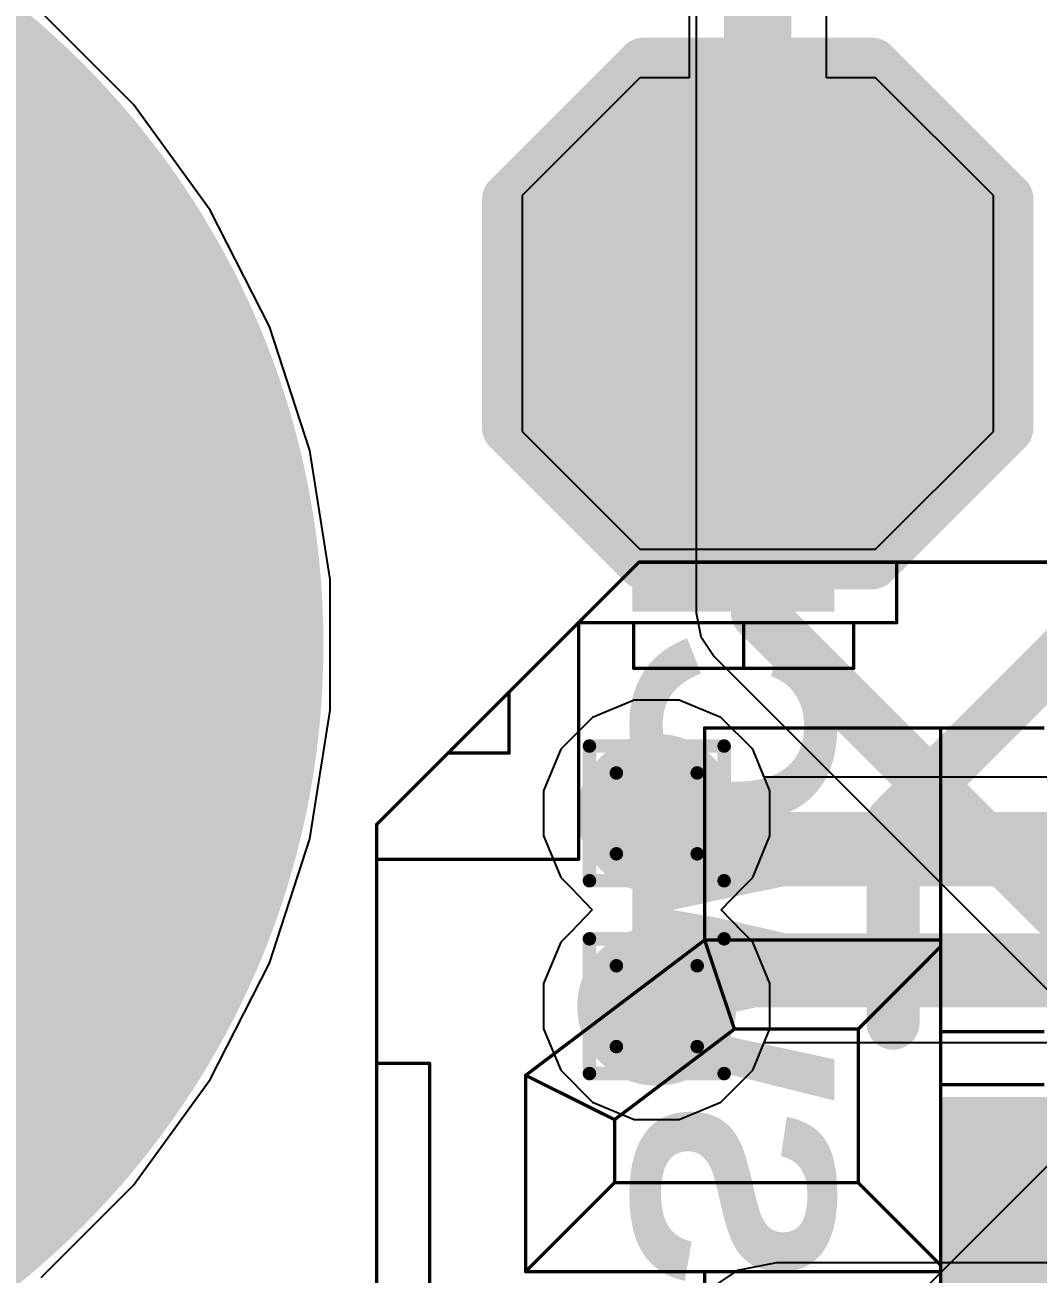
# Model space of a CAD drawing. Header units: inches. Extents: x -6 to 5433, y -4 to 5447.
# Drawn here: x 2.036 to 5.858, y 28.611 to 33.32 of the extents above; entities that cross this region are included whole.
import ezdxf

# ---------------------------------------------------------------- set-up
doc = ezdxf.new("R2010")
doc.units = ezdxf.units.IN
for name, color, linetype in [('Bottom Layer', 5, 'Continuous'), ('Bottom Overlay', 54, 'Continuous'), ('Bottom Paste', 16, 'Continuous'), ('Bottom Solder', 6, 'Continuous'), ('Drill Drawing', 1, 'Continuous'), ('Ground', 16, 'Continuous'), ('Mechanical 4', 56, 'Continuous'), ('Multi-Layer', 9, 'Continuous'), ('Power', 76, 'Continuous'), ('Top Layer', 1, 'Continuous'), ('Top Overlay', 2, 'Continuous'), ('Top Paste', 8, 'Continuous'), ('Top Solder', 216, 'Continuous'), ('Via Holes', 16, 'Continuous')]:
    doc.layers.add(name, color=color, linetype=linetype)
doc.styles.add('Arial_Bold', font='', dxfattribs={"height": 0.2})
doc.styles.get('Arial_Bold').set_extended_font_data('Arial', bold=True)

# ---------------------------------------------------------------- blocks, each defined once
blk = doc.blocks.new('T__________B_125')
at = {"layer": 'Bottom Layer'}
blk.add_hatch(color=5, dxfattribs=at).paths.add_polyline_path([(0.381, 0.762), (-0.381, 0.762), (-0.762, 0.381), (-0.762, -0.381), (-0.381, -0.762), (0.381, -0.762), (0.762, -0.381), (0.762, 0.381)])
at = {"layer": 'Bottom Paste'}
blk.add_hatch(color=16, dxfattribs=at).paths.add_polyline_path([(0.381, 0.762), (-0.381, 0.762), (-0.762, 0.381), (-0.762, -0.381), (-0.381, -0.762), (0.381, -0.762), (0.762, -0.381), (0.762, 0.381)])
at = {"layer": 'Bottom Solder'}
blk.add_hatch(color=6, dxfattribs=at).paths.add_polyline_path([(0.4318, 0.8636), (-0.4318, 0.8636), (-0.8636, 0.4318), (-0.8636, -0.4318), (-0.4318, -0.8636), (0.4318, -0.8636), (0.8636, -0.4318), (0.8636, 0.4318)])
at = {"layer": 'Bottom Overlay'}
for points in [[(-0.4318, 0.9398, 0.2, 0.2, 0), (-0.9398, 0.4318, 0.2, 0.2, 0)], [(-0.4318, 0.9398, 0.2, 0.2, 0), (0.4318, 0.9398, 0.2, 0.2, 0)], [(0.4318, 0.9398, 0.2, 0.2, 0), (0.9398, 0.4318, 0.2, 0.2, 0)], [(-0.9398, 0.4318, 0.2, 0.2, 0), (-0.9398, -0.4318, 0.2, 0.2, 0)], [(0.9398, 0.4318, 0.2, 0.2, 0), (0.9398, -0.4318, 0.2, 0.2, 0)], [(-0.9398, -0.4318, 0.2, 0.2, 0), (-0.4318, -0.9398, 0.2, 0.2, 0)], [(0.9398, -0.4318, 0.2, 0.2, 0), (0.4318, -0.9398, 0.2, 0.2, 0)], [(-0.4318, -0.9398, 0.2, 0.2, 0), (0.4318, -0.9398, 0.2, 0.2, 0)]]:
    blk.add_lwpolyline(points, format="xyseb", dxfattribs=at)
for points in [[(-0.4818, 0.9398, 0.1, 0.1, 1), (-0.3818, 0.9398, 0.1, 0.1, 1)], [(-0.4818, 0.9398, 0.1, 0.1, 1), (-0.3818, 0.9398, 0.1, 0.1, 1)], [(0.3818, 0.9398, 0.1, 0.1, 1), (0.4818, 0.9398, 0.1, 0.1, 1)], [(0.3818, 0.9398, 0.1, 0.1, 1), (0.4818, 0.9398, 0.1, 0.1, 1)], [(-0.9898, 0.4318, 0.1, 0.1, 1), (-0.8898, 0.4318, 0.1, 0.1, 1)], [(-0.9898, 0.4318, 0.1, 0.1, 1), (-0.8898, 0.4318, 0.1, 0.1, 1)], [(0.8898, 0.4318, 0.1, 0.1, 1), (0.9898, 0.4318, 0.1, 0.1, 1)], [(0.8898, 0.4318, 0.1, 0.1, 1), (0.9898, 0.4318, 0.1, 0.1, 1)], [(-0.9898, -0.4318, 0.1, 0.1, 1), (-0.8898, -0.4318, 0.1, 0.1, 1)], [(-0.9898, -0.4318, 0.1, 0.1, 1), (-0.8898, -0.4318, 0.1, 0.1, 1)], [(0.8898, -0.4318, 0.1, 0.1, 1), (0.9898, -0.4318, 0.1, 0.1, 1)], [(0.8898, -0.4318, 0.1, 0.1, 1), (0.9898, -0.4318, 0.1, 0.1, 1)], [(-0.4818, -0.9398, 0.1, 0.1, 1), (-0.3818, -0.9398, 0.1, 0.1, 1)], [(-0.4818, -0.9398, 0.1, 0.1, 1), (-0.3818, -0.9398, 0.1, 0.1, 1)], [(0.3818, -0.9398, 0.1, 0.1, 1), (0.4818, -0.9398, 0.1, 0.1, 1)], [(0.3818, -0.9398, 0.1, 0.1, 1), (0.4818, -0.9398, 0.1, 0.1, 1)]]:
    blk.add_lwpolyline(points, format="xyseb", close=True, dxfattribs=at)
blk = doc.blocks.new('S______151')
at = {"layer": 'Bottom Layer'}
h = blk.add_hatch(color=5, dxfattribs=at)
edge = h.paths.add_edge_path()
edge.add_arc((0, 0), 3, 0, 360)
at = {"layer": 'Bottom Solder'}
h = blk.add_hatch(color=6, dxfattribs=at)
edge = h.paths.add_edge_path()
edge.add_arc((0, 0), 3.1016, 0, 360)
at = {"layer": 'Ground'}
h = blk.add_hatch(color=16, dxfattribs=at)
edge = h.paths.add_edge_path()
edge.add_arc((0, 0), 3, 0, 360)
at = {"layer": 'Multi-Layer'}
h = blk.add_hatch(color=9, dxfattribs=at)
edge = h.paths.add_edge_path()
edge.add_arc((0, 0), 3, 0, 360)
at = {"layer": 'Power'}
h = blk.add_hatch(color=76, dxfattribs=at)
edge = h.paths.add_edge_path()
edge.add_arc((0, 0), 3, 0, 360)
at = {"layer": 'Top Layer'}
h = blk.add_hatch(color=1, dxfattribs=at)
edge = h.paths.add_edge_path()
edge.add_arc((0, 0), 3, 0, 360)
at = {"layer": 'Top Solder'}
h = blk.add_hatch(color=216, dxfattribs=at)
edge = h.paths.add_edge_path()
edge.add_arc((0, 0), 3.1016, 0, 360)
blk = doc.blocks.new('QTH_030_01_L_D_A_K_TR_154')
at = {"layer": 'Top Layer'}
blk.add_hatch(color=1, dxfattribs=at).paths.add_polyline_path([(7.175, 0.32), (9.715, 0.32), (9.715, -0.32), (7.175, -0.32)])
at = {"layer": 'Top Paste'}
blk.add_hatch(color=8, dxfattribs=at).paths.add_polyline_path([(7.175, 0.32), (9.715, 0.32), (9.715, -0.32), (7.175, -0.32)])
at = {"layer": 'Top Solder'}
blk.add_hatch(color=216, dxfattribs=at).paths.add_polyline_path([(7.0734, 0.4216), (9.8166, 0.4216), (9.8166, -0.4216), (7.0734, -0.4216)])
at = {"layer": 'Top Overlay'}
for points in [[(10, -0.7, 0.2, 0.2, 0), (10, -1.461, 0.2, 0.2, 0)], [(10, -1.461, 0.2, 0.2, 0), (8.476, -2.985, 0.2, 0.2, 0)]]:
    blk.add_lwpolyline(points, format="xyseb", dxfattribs=at)
for points in [[(9.95, -0.7, 0.1, 0.1, 1), (10.05, -0.7, 0.1, 0.1, 1)], [(9.95, -1.461, 0.1, 0.1, 1), (10.05, -1.461, 0.1, 0.1, 1)], [(9.95, -1.461, 0.1, 0.1, 1), (10.05, -1.461, 0.1, 0.1, 1)]]:
    blk.add_lwpolyline(points, format="xyseb", close=True, dxfattribs=at)

msp = doc.modelspace()

# ---------------------------------------------------------------- hatches: boundary and pattern name
at = {"layer": 'Bottom Layer'}
h = msp.add_hatch(color=5, dxfattribs=at)
edge = h.paths.add_edge_path()
edge.add_arc((4.4196, 30.3477), 0.3, 0, 360)
h = msp.add_hatch(color=5, dxfattribs=at)
edge = h.paths.add_edge_path()
edge.add_arc((4.4196, 29.6207), 0.3, 0, 360)
at = {"layer": 'Ground'}
h = msp.add_hatch(color=16, dxfattribs=at)
edge = h.paths.add_edge_path()
edge.add_arc((4.4196, 30.3477), 0.3, 0, 360)
h = msp.add_hatch(color=16, dxfattribs=at)
edge = h.paths.add_edge_path()
edge.add_arc((4.4196, 29.6207), 0.3, 0, 360)
at = {"layer": 'Power'}
h = msp.add_hatch(color=76, dxfattribs=at)
edge = h.paths.add_edge_path()
edge.add_arc((4.4196, 30.3477), 0.3, 0, 360)
h = msp.add_hatch(color=76, dxfattribs=at)
edge = h.paths.add_edge_path()
edge.add_arc((4.4196, 29.6207), 0.3, 0, 360)
at = {"layer": 'Top Layer'}
h = msp.add_hatch(color=1, dxfattribs=at)
edge = h.paths.add_edge_path()
edge.add_arc((4.4196, 30.3477), 0.3, 0, 360)
h = msp.add_hatch(color=1, dxfattribs=at)
edge = h.paths.add_edge_path()
edge.add_arc((4.4196, 29.6207), 0.3, 0, 360)
at = {"layer": 'Via Holes'}
h = msp.add_hatch(color=7, dxfattribs=at)
edge = h.paths.add_edge_path()
edge.add_arc((4.4196, 30.3477), 0.15, 0, 360)
h = msp.add_hatch(color=7, dxfattribs=at)
edge = h.paths.add_edge_path()
edge.add_arc((4.4196, 29.6207), 0.15, 0, 360)

# ---------------------------------------------------------------- linework, layer by layer
at = {"layer": 'Bottom Layer'}
for p, q in [((4.5416, 33.4829), (4.5416, 33.1216)), ((5.0596, 33.1216), (5.0596, 33.4829)), ((4.3561, 33.1216), (3.9116, 32.6771)), ((4.5416, 33.1216), (4.3561, 33.1216)), ((5.2451, 33.1216), (5.0596, 33.1216)), ((5.6896, 32.6771), (5.2451, 33.1216)), ((3.9116, 32.6771), (3.9116, 31.7881)), ((5.6896, 31.7881), (5.6896, 32.6771)), ((3.9116, 31.7881), (4.3561, 31.3436)), ((5.2451, 31.3436), (5.6896, 31.7881)), ((4.3561, 31.3436), (5.2451, 31.3436)), ((4.3347, 30.7747), (4.1777, 30.7097)), ((4.5045, 30.7747), (4.3347, 30.7747)), ((4.6615, 30.7097), (4.5045, 30.7747)), ((4.1777, 30.7097), (4.0576, 30.5896)), ((4.7816, 30.5896), (4.6615, 30.7097)), ((4.0576, 30.5896), (3.9926, 30.4327)), ((4.825, 30.4848), (4.7816, 30.5896)), ((14.3275, 30.4848), (4.825, 30.4848)), ((3.9926, 30.4327), (3.9926, 30.2628)), ((3.9926, 30.2628), (4.0576, 30.1059)), ((4.0576, 30.1059), (4.0963, 30.0672)), ((4.0963, 30.0672), (4.1763, 29.9842)), ((4.1763, 29.9842), (4.0963, 29.9013)), ((4.0576, 29.8626), (3.9926, 29.7057)), ((4.0963, 29.9013), (4.0576, 29.8626)), ((3.9926, 29.7057), (3.9926, 29.5358)), ((3.9926, 29.5358), (4.0576, 29.3789)), ((4.7816, 29.3789), (4.825, 29.4837)), ((4.825, 29.4837), (14.0255, 29.4837)), ((4.0576, 29.3789), (4.1777, 29.2588)), ((4.6615, 29.2588), (4.7816, 29.3789)), ((4.1777, 29.2588), (4.3347, 29.1937)), ((4.5045, 29.1937), (4.6615, 29.2588)), ((4.3347, 29.1937), (4.5045, 29.1937)), ((4.8715, 28.6534), (4.7229, 28.6238)), ((13.0382, 28.6534), (4.8715, 28.6534)), ((4.7229, 28.6238), (4.5969, 28.5396))]:
    msp.add_line(p, q, dxfattribs=at)
for points in [[(4.8006, 32.2326, 0.254, 0.254, 0), (4.8006, 33.8278, 0.254, 0.254, 0)], [(4.4196, 30.3477, 0.2794, 0.2794, 0), (4.5545, 30.2128, 0.2794, 0.2794, 0)], [(4.5545, 30.2128, 0.2794, 0.2794, 0), (14.3275, 30.2128, 0.2794, 0.2794, 0)], [(4.4196, 29.6207, 0.2794, 0.2794, 0), (4.5545, 29.7556, 0.2794, 0.2794, 0)], [(4.5545, 29.7556, 0.2794, 0.2794, 0), (14.1382, 29.7556, 0.2794, 0.2794, 0)]]:
    msp.add_lwpolyline(points, format="xyseb", dxfattribs=at)
for points in [[(4.7371, 32.2326, 0.127, 0.127, 1), (4.8641, 32.2326, 0.127, 0.127, 1)], [(4.3498, 30.3477, 0.1397, 0.1397, 1), (4.4895, 30.3477, 0.1397, 0.1397, 1)], [(4.4847, 30.2128, 0.1397, 0.1397, 1), (4.6244, 30.2128, 0.1397, 0.1397, 1)], [(4.4847, 30.2128, 0.1397, 0.1397, 1), (4.6244, 30.2128, 0.1397, 0.1397, 1)], [(4.4847, 29.7556, 0.1397, 0.1397, 1), (4.6244, 29.7556, 0.1397, 0.1397, 1)], [(4.4847, 29.7556, 0.1397, 0.1397, 1), (4.6244, 29.7556, 0.1397, 0.1397, 1)], [(4.3498, 29.6207, 0.1397, 0.1397, 1), (4.4895, 29.6207, 0.1397, 0.1397, 1)]]:
    msp.add_lwpolyline(points, format="xyseb", close=True, dxfattribs=at)
at = {"layer": 'Drill Drawing'}
for points in [[(4.1656, 30.6017, 0.0508, 0.0508, 0), (4.6736, 30.6017, 0.0508, 0.0508, 0)], [(4.1656, 30.0937, 0.0508, 0.0508, 0), (4.1656, 30.6017, 0.0508, 0.0508, 0)], [(4.6736, 30.0937, 0.0508, 0.0508, 0), (4.6736, 30.6017, 0.0508, 0.0508, 0)], [(4.2672, 30.5001, 0.0508, 0.0508, 0), (4.572, 30.5001, 0.0508, 0.0508, 0)], [(4.2672, 30.1953, 0.0508, 0.0508, 0), (4.2672, 30.5001, 0.0508, 0.0508, 0)], [(4.572, 30.1953, 0.0508, 0.0508, 0), (4.572, 30.5001, 0.0508, 0.0508, 0)], [(4.2672, 30.1953, 0.0508, 0.0508, 0), (4.572, 30.1953, 0.0508, 0.0508, 0)], [(4.1656, 30.0937, 0.0508, 0.0508, 0), (4.6736, 30.0937, 0.0508, 0.0508, 0)], [(4.1656, 29.8747, 0.0508, 0.0508, 0), (4.6736, 29.8747, 0.0508, 0.0508, 0)], [(4.1656, 29.3667, 0.0508, 0.0508, 0), (4.1656, 29.8747, 0.0508, 0.0508, 0)], [(4.6736, 29.3667, 0.0508, 0.0508, 0), (4.6736, 29.8747, 0.0508, 0.0508, 0)], [(4.2672, 29.7731, 0.0508, 0.0508, 0), (4.572, 29.7731, 0.0508, 0.0508, 0)], [(4.2672, 29.4683, 0.0508, 0.0508, 0), (4.2672, 29.7731, 0.0508, 0.0508, 0)], [(4.572, 29.4683, 0.0508, 0.0508, 0), (4.572, 29.7731, 0.0508, 0.0508, 0)], [(4.2672, 29.4683, 0.0508, 0.0508, 0), (4.572, 29.4683, 0.0508, 0.0508, 0)], [(4.1656, 29.3667, 0.0508, 0.0508, 0), (4.6736, 29.3667, 0.0508, 0.0508, 0)]]:
    msp.add_lwpolyline(points, format="xyseb", dxfattribs=at)
for points in [[(4.1529, 30.6017, 0.0254, 0.0254, 1), (4.1783, 30.6017, 0.0254, 0.0254, 1)], [(4.1529, 30.6017, 0.0254, 0.0254, 1), (4.1783, 30.6017, 0.0254, 0.0254, 1)], [(4.6609, 30.6017, 0.0254, 0.0254, 1), (4.6863, 30.6017, 0.0254, 0.0254, 1)], [(4.6609, 30.6017, 0.0254, 0.0254, 1), (4.6863, 30.6017, 0.0254, 0.0254, 1)], [(4.2545, 30.5001, 0.0254, 0.0254, 1), (4.2799, 30.5001, 0.0254, 0.0254, 1)], [(4.2545, 30.5001, 0.0254, 0.0254, 1), (4.2799, 30.5001, 0.0254, 0.0254, 1)], [(4.5593, 30.5001, 0.0254, 0.0254, 1), (4.5847, 30.5001, 0.0254, 0.0254, 1)], [(4.5593, 30.5001, 0.0254, 0.0254, 1), (4.5847, 30.5001, 0.0254, 0.0254, 1)], [(4.2545, 30.1953, 0.0254, 0.0254, 1), (4.2799, 30.1953, 0.0254, 0.0254, 1)], [(4.2545, 30.1953, 0.0254, 0.0254, 1), (4.2799, 30.1953, 0.0254, 0.0254, 1)], [(4.5593, 30.1953, 0.0254, 0.0254, 1), (4.5847, 30.1953, 0.0254, 0.0254, 1)], [(4.5593, 30.1953, 0.0254, 0.0254, 1), (4.5847, 30.1953, 0.0254, 0.0254, 1)], [(4.1529, 30.0937, 0.0254, 0.0254, 1), (4.1783, 30.0937, 0.0254, 0.0254, 1)], [(4.1529, 30.0937, 0.0254, 0.0254, 1), (4.1783, 30.0937, 0.0254, 0.0254, 1)], [(4.6609, 30.0937, 0.0254, 0.0254, 1), (4.6863, 30.0937, 0.0254, 0.0254, 1)], [(4.6609, 30.0937, 0.0254, 0.0254, 1), (4.6863, 30.0937, 0.0254, 0.0254, 1)], [(4.1529, 29.8747, 0.0254, 0.0254, 1), (4.1783, 29.8747, 0.0254, 0.0254, 1)], [(4.1529, 29.8747, 0.0254, 0.0254, 1), (4.1783, 29.8747, 0.0254, 0.0254, 1)], [(4.6609, 29.8747, 0.0254, 0.0254, 1), (4.6863, 29.8747, 0.0254, 0.0254, 1)], [(4.6609, 29.8747, 0.0254, 0.0254, 1), (4.6863, 29.8747, 0.0254, 0.0254, 1)], [(4.2545, 29.7731, 0.0254, 0.0254, 1), (4.2799, 29.7731, 0.0254, 0.0254, 1)], [(4.2545, 29.7731, 0.0254, 0.0254, 1), (4.2799, 29.7731, 0.0254, 0.0254, 1)], [(4.5593, 29.7731, 0.0254, 0.0254, 1), (4.5847, 29.7731, 0.0254, 0.0254, 1)], [(4.5593, 29.7731, 0.0254, 0.0254, 1), (4.5847, 29.7731, 0.0254, 0.0254, 1)], [(4.2545, 29.4683, 0.0254, 0.0254, 1), (4.2799, 29.4683, 0.0254, 0.0254, 1)], [(4.2545, 29.4683, 0.0254, 0.0254, 1), (4.2799, 29.4683, 0.0254, 0.0254, 1)], [(4.5593, 29.4683, 0.0254, 0.0254, 1), (4.5847, 29.4683, 0.0254, 0.0254, 1)], [(4.5593, 29.4683, 0.0254, 0.0254, 1), (4.5847, 29.4683, 0.0254, 0.0254, 1)], [(4.1529, 29.3667, 0.0254, 0.0254, 1), (4.1783, 29.3667, 0.0254, 0.0254, 1)], [(4.1529, 29.3667, 0.0254, 0.0254, 1), (4.1783, 29.3667, 0.0254, 0.0254, 1)], [(4.6609, 29.3667, 0.0254, 0.0254, 1), (4.6863, 29.3667, 0.0254, 0.0254, 1)], [(4.6609, 29.3667, 0.0254, 0.0254, 1), (4.6863, 29.3667, 0.0254, 0.0254, 1)]]:
    msp.add_lwpolyline(points, format="xyseb", close=True, dxfattribs=at)
at = {"layer": 'Ground'}
for p, q in [((4.5675, 33.4622), (4.5675, 31.1039)), ((4.5675, 31.1039), (4.5853, 31.0147)), ((4.5853, 31.0147), (4.6358, 30.9391)), ((4.6358, 30.9391), (14.4555, 21.1194)), ((4.3347, 30.7747), (4.1777, 30.7097)), ((4.5045, 30.7747), (4.3347, 30.7747)), ((4.6615, 30.7097), (4.5045, 30.7747)), ((4.1777, 30.7097), (4.0576, 30.5896)), ((4.7816, 30.5896), (4.6615, 30.7097)), ((4.0576, 30.5896), (3.9926, 30.4327)), ((4.8466, 30.4327), (4.7816, 30.5896)), ((3.9926, 30.4327), (3.9926, 30.2628)), ((4.8466, 30.2628), (4.8466, 30.4327)), ((3.9926, 30.2628), (4.0576, 30.1059)), ((4.7816, 30.1059), (4.8466, 30.2628)), ((4.0576, 30.1059), (4.0963, 30.0672)), ((4.7429, 30.0672), (4.7816, 30.1059)), ((4.0963, 30.0672), (4.1763, 29.9842)), ((4.6629, 29.9842), (4.7429, 30.0672)), ((4.1763, 29.9842), (4.0963, 29.9013)), ((4.7429, 29.9013), (4.6629, 29.9842)), ((4.0576, 29.8626), (3.9926, 29.7057)), ((4.0963, 29.9013), (4.0576, 29.8626)), ((4.7816, 29.8626), (4.7429, 29.9013)), ((4.8466, 29.7057), (4.7816, 29.8626)), ((3.9926, 29.7057), (3.9926, 29.5358)), ((4.8466, 29.5358), (4.8466, 29.7057)), ((3.9926, 29.5358), (4.0576, 29.3789)), ((4.7816, 29.3789), (4.8466, 29.5358)), ((4.0576, 29.3789), (4.1777, 29.2588)), ((4.6615, 29.2588), (4.7816, 29.3789)), ((4.1777, 29.2588), (4.3347, 29.1937)), ((4.5045, 29.1937), (4.6615, 29.2588)), ((4.3347, 29.1937), (4.5045, 29.1937))]:
    msp.add_line(p, q, dxfattribs=at)
for points in [[(4.8006, 31.1039, 0.2032, 0.2032, 0), (4.8006, 33.8278, 0.2032, 0.2032, 0)], [(4.8006, 31.1039, 0.2032, 0.2032, 0), (15.0958, 20.8087, 0.2032, 0.2032, 0)]]:
    msp.add_lwpolyline(points, format="xyseb", dxfattribs=at)
msp.add_lwpolyline([(4.7498, 31.1039, 0.1016, 0.1016, 1), (4.8514, 31.1039, 0.1016, 0.1016, 1)], format="xyseb", close=True, dxfattribs=at)
msp.add_lwpolyline([(4.7498, 31.1039, 0.1016, 0.1016, 1), (4.8514, 31.1039, 0.1016, 0.1016, 1)], format="xyseb", close=True, dxfattribs=at)
at = {"layer": 'Mechanical 4'}
for points in [[(3.8624, 30.805, 0.0127, 0.0127, 0), (4.3524, 31.2949, 0.0127, 0.0127, 0)], [(4.3524, 31.2949, 0.0127, 0.0127, 0), (26.1425, 31.2949, 0.0127, 0.0127, 0)], [(5.3244, 31.067, 0.0127, 0.0127, 0), (5.3244, 31.2949, 0.0127, 0.0127, 0)], [(4.1244, 31.067, 0.0127, 0.0127, 0), (5.3244, 31.067, 0.0127, 0.0127, 0)], [(4.1244, 30.175, 0.0127, 0.0127, 0), (4.1244, 31.067, 0.0127, 0.0127, 0)], [(4.3324, 30.8949, 0.0127, 0.0127, 0), (4.3324, 31.067, 0.0127, 0.0127, 0)], [(4.7474, 30.8949, 0.0127, 0.0127, 0), (4.7474, 31.067, 0.0127, 0.0127, 0)], [(5.1624, 30.8949, 0.0127, 0.0127, 0), (5.1624, 31.067, 0.0127, 0.0127, 0)], [(4.3324, 30.8949, 0.0127, 0.0127, 0), (5.1624, 30.8949, 0.0127, 0.0127, 0)], [(3.3624, 30.305, 0.0127, 0.0127, 0), (3.8624, 30.805, 0.0127, 0.0127, 0)], [(3.8624, 30.5749, 0.0127, 0.0127, 0), (3.8624, 30.805, 0.0127, 0.0127, 0)], [(4.5999, 30.6699, 0.0127, 0.0127, 0), (5.8812, 30.6699, 0.0127, 0.0127, 0)], [(4.5999, 29.8699, 0.0127, 0.0127, 0), (4.5999, 30.6699, 0.0127, 0.0127, 0)], [(5.4899, 28.0649, 0.0127, 0.0127, 0), (5.4899, 30.6699, 0.0127, 0.0127, 0)], [(3.6324, 30.5749, 0.0127, 0.0127, 0), (3.8624, 30.5749, 0.0127, 0.0127, 0)], [(3.3624, 29.4049, 0.0127, 0.0127, 0), (3.3624, 30.305, 0.0127, 0.0127, 0)], [(3.3624, 30.175, 0.0127, 0.0127, 0), (4.1244, 30.175, 0.0127, 0.0127, 0)], [(3.9249, 29.3599, 0.0127, 0.0127, 0), (4.5999, 29.8699, 0.0127, 0.0127, 0)], [(4.5999, 29.8699, 0.0127, 0.0127, 0), (5.4899, 29.8699, 0.0127, 0.0127, 0)], [(4.5999, 29.8699, 0.0127, 0.0127, 0), (4.7124, 29.5343, 0.0127, 0.0127, 0)], [(5.1793, 29.5343, 0.0127, 0.0127, 0), (5.4899, 29.8449, 0.0127, 0.0127, 0)], [(4.2605, 29.1929, 0.0127, 0.0127, 0), (4.7124, 29.5343, 0.0127, 0.0127, 0)], [(4.7124, 29.5343, 0.0127, 0.0127, 0), (5.1793, 29.5343, 0.0127, 0.0127, 0)], [(5.1793, 28.9556, 0.0127, 0.0127, 0), (5.1793, 29.5343, 0.0127, 0.0127, 0)], [(5.4899, 29.5249, 0.0127, 0.0127, 0), (5.8812, 29.5249, 0.0127, 0.0127, 0)], [(3.3624, 29.4049, 0.0127, 0.0127, 0), (3.5624, 29.4049, 0.0127, 0.0127, 0)], [(3.3624, 27.9449, 0.0127, 0.0127, 0), (3.3624, 29.4049, 0.0127, 0.0127, 0)], [(3.5624, 28.1349, 0.0127, 0.0127, 0), (3.5624, 29.4049, 0.0127, 0.0127, 0)], [(3.9249, 29.3599, 0.0127, 0.0127, 0), (4.2605, 29.1929, 0.0127, 0.0127, 0)], [(3.9249, 28.6199, 0.0127, 0.0127, 0), (3.9249, 29.3599, 0.0127, 0.0127, 0)], [(5.4899, 29.3249, 0.0127, 0.0127, 0), (5.8812, 29.3249, 0.0127, 0.0127, 0)], [(4.2605, 28.9556, 0.0127, 0.0127, 0), (4.2605, 29.1929, 0.0127, 0.0127, 0)], [(3.9249, 28.6199, 0.0127, 0.0127, 0), (4.2605, 28.9556, 0.0127, 0.0127, 0)], [(4.2605, 28.9556, 0.0127, 0.0127, 0), (5.1793, 28.9556, 0.0127, 0.0127, 0)], [(5.1793, 28.9556, 0.0127, 0.0127, 0), (5.4899, 28.6449, 0.0127, 0.0127, 0)], [(3.9249, 28.6199, 0.0127, 0.0127, 0), (5.4899, 28.6199, 0.0127, 0.0127, 0)], [(4.5999, 26.9199, 0.0127, 0.0127, 0), (4.5999, 28.6199, 0.0127, 0.0127, 0)]]:
    msp.add_lwpolyline(points, format="xyseb", dxfattribs=at)
for points in [[(4.3492, 31.2949, 0.00635, 0.00635, 1), (4.3555, 31.2949, 0.00635, 0.00635, 1)], [(4.3492, 31.2949, 0.00635, 0.00635, 1), (4.3555, 31.2949, 0.00635, 0.00635, 1)], [(5.3212, 31.2949, 0.00635, 0.00635, 1), (5.3276, 31.2949, 0.00635, 0.00635, 1)], [(4.1212, 31.067, 0.00635, 0.00635, 1), (4.1276, 31.067, 0.00635, 0.00635, 1)], [(4.1212, 31.067, 0.00635, 0.00635, 1), (4.1276, 31.067, 0.00635, 0.00635, 1)], [(4.3292, 31.067, 0.00635, 0.00635, 1), (4.3356, 31.067, 0.00635, 0.00635, 1)], [(4.7442, 31.067, 0.00635, 0.00635, 1), (4.7506, 31.067, 0.00635, 0.00635, 1)], [(5.1592, 31.067, 0.00635, 0.00635, 1), (5.1656, 31.067, 0.00635, 0.00635, 1)], [(5.3212, 31.067, 0.00635, 0.00635, 1), (5.3276, 31.067, 0.00635, 0.00635, 1)], [(5.3212, 31.067, 0.00635, 0.00635, 1), (5.3276, 31.067, 0.00635, 0.00635, 1)], [(4.3292, 30.8949, 0.00635, 0.00635, 1), (4.3356, 30.8949, 0.00635, 0.00635, 1)], [(4.3292, 30.8949, 0.00635, 0.00635, 1), (4.3356, 30.8949, 0.00635, 0.00635, 1)], [(4.7442, 30.8949, 0.00635, 0.00635, 1), (4.7506, 30.8949, 0.00635, 0.00635, 1)], [(5.1592, 30.8949, 0.00635, 0.00635, 1), (5.1656, 30.8949, 0.00635, 0.00635, 1)], [(5.1592, 30.8949, 0.00635, 0.00635, 1), (5.1656, 30.8949, 0.00635, 0.00635, 1)], [(3.8592, 30.805, 0.00635, 0.00635, 1), (3.8656, 30.805, 0.00635, 0.00635, 1)], [(3.8592, 30.805, 0.00635, 0.00635, 1), (3.8656, 30.805, 0.00635, 0.00635, 1)], [(3.8592, 30.805, 0.00635, 0.00635, 1), (3.8656, 30.805, 0.00635, 0.00635, 1)], [(4.5967, 30.6699, 0.00635, 0.00635, 1), (4.6031, 30.6699, 0.00635, 0.00635, 1)], [(4.5967, 30.6699, 0.00635, 0.00635, 1), (4.6031, 30.6699, 0.00635, 0.00635, 1)], [(5.4867, 30.6699, 0.00635, 0.00635, 1), (5.4931, 30.6699, 0.00635, 0.00635, 1)], [(3.6292, 30.5749, 0.00635, 0.00635, 1), (3.6355, 30.5749, 0.00635, 0.00635, 1)], [(3.8592, 30.5749, 0.00635, 0.00635, 1), (3.8656, 30.5749, 0.00635, 0.00635, 1)], [(3.8592, 30.5749, 0.00635, 0.00635, 1), (3.8656, 30.5749, 0.00635, 0.00635, 1)], [(3.3592, 30.305, 0.00635, 0.00635, 1), (3.3656, 30.305, 0.00635, 0.00635, 1)], [(3.3592, 30.305, 0.00635, 0.00635, 1), (3.3656, 30.305, 0.00635, 0.00635, 1)], [(3.3592, 30.175, 0.00635, 0.00635, 1), (3.3656, 30.175, 0.00635, 0.00635, 1)], [(4.1212, 30.175, 0.00635, 0.00635, 1), (4.1276, 30.175, 0.00635, 0.00635, 1)], [(4.1212, 30.175, 0.00635, 0.00635, 1), (4.1276, 30.175, 0.00635, 0.00635, 1)], [(4.5967, 29.8699, 0.00635, 0.00635, 1), (4.6031, 29.8699, 0.00635, 0.00635, 1)], [(4.5967, 29.8699, 0.00635, 0.00635, 1), (4.6031, 29.8699, 0.00635, 0.00635, 1)], [(4.5967, 29.8699, 0.00635, 0.00635, 1), (4.6031, 29.8699, 0.00635, 0.00635, 1)], [(4.5967, 29.8699, 0.00635, 0.00635, 1), (4.6031, 29.8699, 0.00635, 0.00635, 1)], [(5.4867, 29.8699, 0.00635, 0.00635, 1), (5.4931, 29.8699, 0.00635, 0.00635, 1)], [(5.4867, 29.8449, 0.00635, 0.00635, 1), (5.4931, 29.8449, 0.00635, 0.00635, 1)], [(4.7093, 29.5343, 0.00635, 0.00635, 1), (4.7156, 29.5343, 0.00635, 0.00635, 1)], [(4.7093, 29.5343, 0.00635, 0.00635, 1), (4.7156, 29.5343, 0.00635, 0.00635, 1)], [(4.7093, 29.5343, 0.00635, 0.00635, 1), (4.7156, 29.5343, 0.00635, 0.00635, 1)], [(5.1761, 29.5343, 0.00635, 0.00635, 1), (5.1824, 29.5343, 0.00635, 0.00635, 1)], [(5.1761, 29.5343, 0.00635, 0.00635, 1), (5.1824, 29.5343, 0.00635, 0.00635, 1)], [(5.1761, 29.5343, 0.00635, 0.00635, 1), (5.1824, 29.5343, 0.00635, 0.00635, 1)], [(5.4867, 29.5249, 0.00635, 0.00635, 1), (5.4931, 29.5249, 0.00635, 0.00635, 1)], [(3.3592, 29.4049, 0.00635, 0.00635, 1), (3.3656, 29.4049, 0.00635, 0.00635, 1)], [(3.3592, 29.4049, 0.00635, 0.00635, 1), (3.3656, 29.4049, 0.00635, 0.00635, 1)], [(3.3592, 29.4049, 0.00635, 0.00635, 1), (3.3656, 29.4049, 0.00635, 0.00635, 1)], [(3.5592, 29.4049, 0.00635, 0.00635, 1), (3.5656, 29.4049, 0.00635, 0.00635, 1)], [(3.5592, 29.4049, 0.00635, 0.00635, 1), (3.5656, 29.4049, 0.00635, 0.00635, 1)], [(3.9217, 29.3599, 0.00635, 0.00635, 1), (3.9281, 29.3599, 0.00635, 0.00635, 1)], [(3.9217, 29.3599, 0.00635, 0.00635, 1), (3.9281, 29.3599, 0.00635, 0.00635, 1)], [(3.9217, 29.3599, 0.00635, 0.00635, 1), (3.9281, 29.3599, 0.00635, 0.00635, 1)], [(5.4867, 29.3249, 0.00635, 0.00635, 1), (5.4931, 29.3249, 0.00635, 0.00635, 1)], [(4.2574, 29.1929, 0.00635, 0.00635, 1), (4.2637, 29.1929, 0.00635, 0.00635, 1)], [(4.2574, 29.1929, 0.00635, 0.00635, 1), (4.2637, 29.1929, 0.00635, 0.00635, 1)], [(4.2574, 29.1929, 0.00635, 0.00635, 1), (4.2637, 29.1929, 0.00635, 0.00635, 1)], [(4.2574, 28.9556, 0.00635, 0.00635, 1), (4.2637, 28.9556, 0.00635, 0.00635, 1)], [(4.2574, 28.9556, 0.00635, 0.00635, 1), (4.2637, 28.9556, 0.00635, 0.00635, 1)], [(4.2574, 28.9556, 0.00635, 0.00635, 1), (4.2637, 28.9556, 0.00635, 0.00635, 1)], [(5.1761, 28.9556, 0.00635, 0.00635, 1), (5.1824, 28.9556, 0.00635, 0.00635, 1)], [(5.1761, 28.9556, 0.00635, 0.00635, 1), (5.1824, 28.9556, 0.00635, 0.00635, 1)], [(5.1761, 28.9556, 0.00635, 0.00635, 1), (5.1824, 28.9556, 0.00635, 0.00635, 1)], [(5.4867, 28.6449, 0.00635, 0.00635, 1), (5.4931, 28.6449, 0.00635, 0.00635, 1)], [(3.9217, 28.6199, 0.00635, 0.00635, 1), (3.9281, 28.6199, 0.00635, 0.00635, 1)], [(3.9217, 28.6199, 0.00635, 0.00635, 1), (3.9281, 28.6199, 0.00635, 0.00635, 1)], [(3.9217, 28.6199, 0.00635, 0.00635, 1), (3.9281, 28.6199, 0.00635, 0.00635, 1)], [(4.5967, 28.6199, 0.00635, 0.00635, 1), (4.6031, 28.6199, 0.00635, 0.00635, 1)], [(5.4867, 28.6199, 0.00635, 0.00635, 1), (5.4931, 28.6199, 0.00635, 0.00635, 1)]]:
    msp.add_lwpolyline(points, format="xyseb", close=True, dxfattribs=at)
at = {"layer": 'Power'}
for p, q in [((2.4457, 33.0205), (2.0977, 33.3685)), ((2.735, 32.6223), (2.4457, 33.0205)), ((2.9585, 32.1838), (2.735, 32.6223)), ((3.1106, 31.7156), (2.9585, 32.1838)), ((3.1876, 31.2295), (3.1106, 31.7156)), ((3.1876, 30.7373), (3.1876, 31.2295)), ((4.3347, 30.7747), (4.1777, 30.7097)), ((4.5045, 30.7747), (4.3347, 30.7747)), ((4.6615, 30.7097), (4.5045, 30.7747)), ((3.1106, 30.2512), (3.1876, 30.7373)), ((4.1777, 30.7097), (4.0576, 30.5896)), ((4.7816, 30.5896), (4.6615, 30.7097)), ((4.0576, 30.5896), (3.9926, 30.4327)), ((4.8466, 30.4327), (4.7816, 30.5896)), ((3.9926, 30.4327), (3.9926, 30.2628)), ((4.8466, 30.2628), (4.8466, 30.4327)), ((2.9585, 29.7831), (3.1106, 30.2512)), ((3.9926, 30.2628), (4.0576, 30.1059)), ((4.7816, 30.1059), (4.8466, 30.2628)), ((4.0576, 30.1059), (4.0963, 30.0672)), ((4.7429, 30.0672), (4.7816, 30.1059)), ((4.0963, 30.0672), (4.1763, 29.9842)), ((4.6629, 29.9842), (4.7429, 30.0672)), ((4.1763, 29.9842), (4.0963, 29.9013)), ((4.7429, 29.9013), (4.6629, 29.9842)), ((4.0576, 29.8626), (3.9926, 29.7057)), ((4.0963, 29.9013), (4.0576, 29.8626)), ((4.7816, 29.8626), (4.7429, 29.9013)), ((4.8466, 29.7057), (4.7816, 29.8626)), ((6.6956, 29.8222), (2.9129, 26.0395)), ((2.735, 29.3445), (2.9585, 29.7831)), ((3.9926, 29.7057), (3.9926, 29.5358)), ((4.8466, 29.5358), (4.8466, 29.7057)), ((3.9926, 29.5358), (4.0576, 29.3789)), ((4.7816, 29.3789), (4.8466, 29.5358)), ((2.4457, 28.9463), (2.735, 29.3445)), ((4.0576, 29.3789), (4.1777, 29.2588)), ((4.6615, 29.2588), (4.7816, 29.3789)), ((4.1777, 29.2588), (4.3347, 29.1937)), ((4.5045, 29.1937), (4.6615, 29.2588)), ((4.3347, 29.1937), (4.5045, 29.1937)), ((2.0977, 28.5983), (2.4457, 28.9463))]:
    msp.add_line(p, q, dxfattribs=at)
msp.add_lwpolyline([(3.0095, 25.8064, 0.2032, 0.2032, 0), (6.8604, 29.6573, 0.2032, 0.2032, 0)], format="xyseb", dxfattribs=at)
at = {"layer": 'Top Layer'}
for p, q in [((4.3347, 30.7747), (4.1777, 30.7097)), ((4.5045, 30.7747), (4.3347, 30.7747)), ((4.6615, 30.7097), (4.5045, 30.7747)), ((4.1777, 30.7097), (4.0576, 30.5896)), ((4.7816, 30.5896), (4.6615, 30.7097)), ((4.0576, 30.5896), (3.9926, 30.4327)), ((4.825, 30.4848), (4.7816, 30.5896)), ((13.768, 30.4848), (4.825, 30.4848)), ((3.9926, 30.4327), (3.9926, 30.2628)), ((3.9926, 30.2628), (4.0576, 30.1059)), ((4.0576, 30.1059), (4.0963, 30.0672)), ((4.0963, 30.0672), (4.1763, 29.9842)), ((4.1763, 29.9842), (4.0963, 29.9013)), ((4.0576, 29.8626), (3.9926, 29.7057)), ((4.0963, 29.9013), (4.0576, 29.8626)), ((3.9926, 29.7057), (3.9926, 29.5358)), ((3.9926, 29.5358), (4.0576, 29.3789)), ((4.7816, 29.3789), (4.825, 29.4837)), ((4.825, 29.4837), (14.07, 29.4837)), ((4.0576, 29.3789), (4.1777, 29.2588)), ((4.6615, 29.2588), (4.7816, 29.3789)), ((4.1777, 29.2588), (4.3347, 29.1937)), ((4.5045, 29.1937), (4.6615, 29.2588)), ((4.3347, 29.1937), (4.5045, 29.1937))]:
    msp.add_line(p, q, dxfattribs=at)
for points in [[(4.4196, 30.3477, 0.2794, 0.2794, 0), (4.5545, 30.2128, 0.2794, 0.2794, 0)], [(4.5545, 30.2128, 0.2794, 0.2794, 0), (13.8806, 30.2128, 0.2794, 0.2794, 0)], [(4.4196, 29.6207, 0.2794, 0.2794, 0), (4.5545, 29.7556, 0.2794, 0.2794, 0)], [(4.5545, 29.7556, 0.2794, 0.2794, 0), (14.07, 29.7556, 0.2794, 0.2794, 0)]]:
    msp.add_lwpolyline(points, format="xyseb", dxfattribs=at)
for points in [[(4.3498, 30.3477, 0.1397, 0.1397, 1), (4.4895, 30.3477, 0.1397, 0.1397, 1)], [(4.4847, 30.2128, 0.1397, 0.1397, 1), (4.6244, 30.2128, 0.1397, 0.1397, 1)], [(4.4847, 30.2128, 0.1397, 0.1397, 1), (4.6244, 30.2128, 0.1397, 0.1397, 1)], [(4.4847, 29.7556, 0.1397, 0.1397, 1), (4.6244, 29.7556, 0.1397, 0.1397, 1)], [(4.4847, 29.7556, 0.1397, 0.1397, 1), (4.6244, 29.7556, 0.1397, 0.1397, 1)], [(4.3498, 29.6207, 0.1397, 0.1397, 1), (4.4895, 29.6207, 0.1397, 0.1397, 1)]]:
    msp.add_lwpolyline(points, format="xyseb", close=True, dxfattribs=at)

# ---------------------------------------------------------------- block references
for name, p, rotation in [('S______151', (0.0606, 30.9834), 180), ('T__________B_125', (4.8006, 32.2326), 90), ('QTH_030_01_L_D_A_K_TR_154', (15.3106, 28.8567), 180)]:
    msp.add_blockref(name, p, dxfattribs=dict(rotation=rotation))

# ---------------------------------------------------------------- texts
at = {"layer": 'Bottom Overlay', "style": 'Arial_Bold', "text_generation_flag": 2}
msp.add_text('SWCLK', height=0.762, rotation=270, dxfattribs=at).set_placement((4.3271, 28.5542))

doc.saveas('drawing.dxf')
